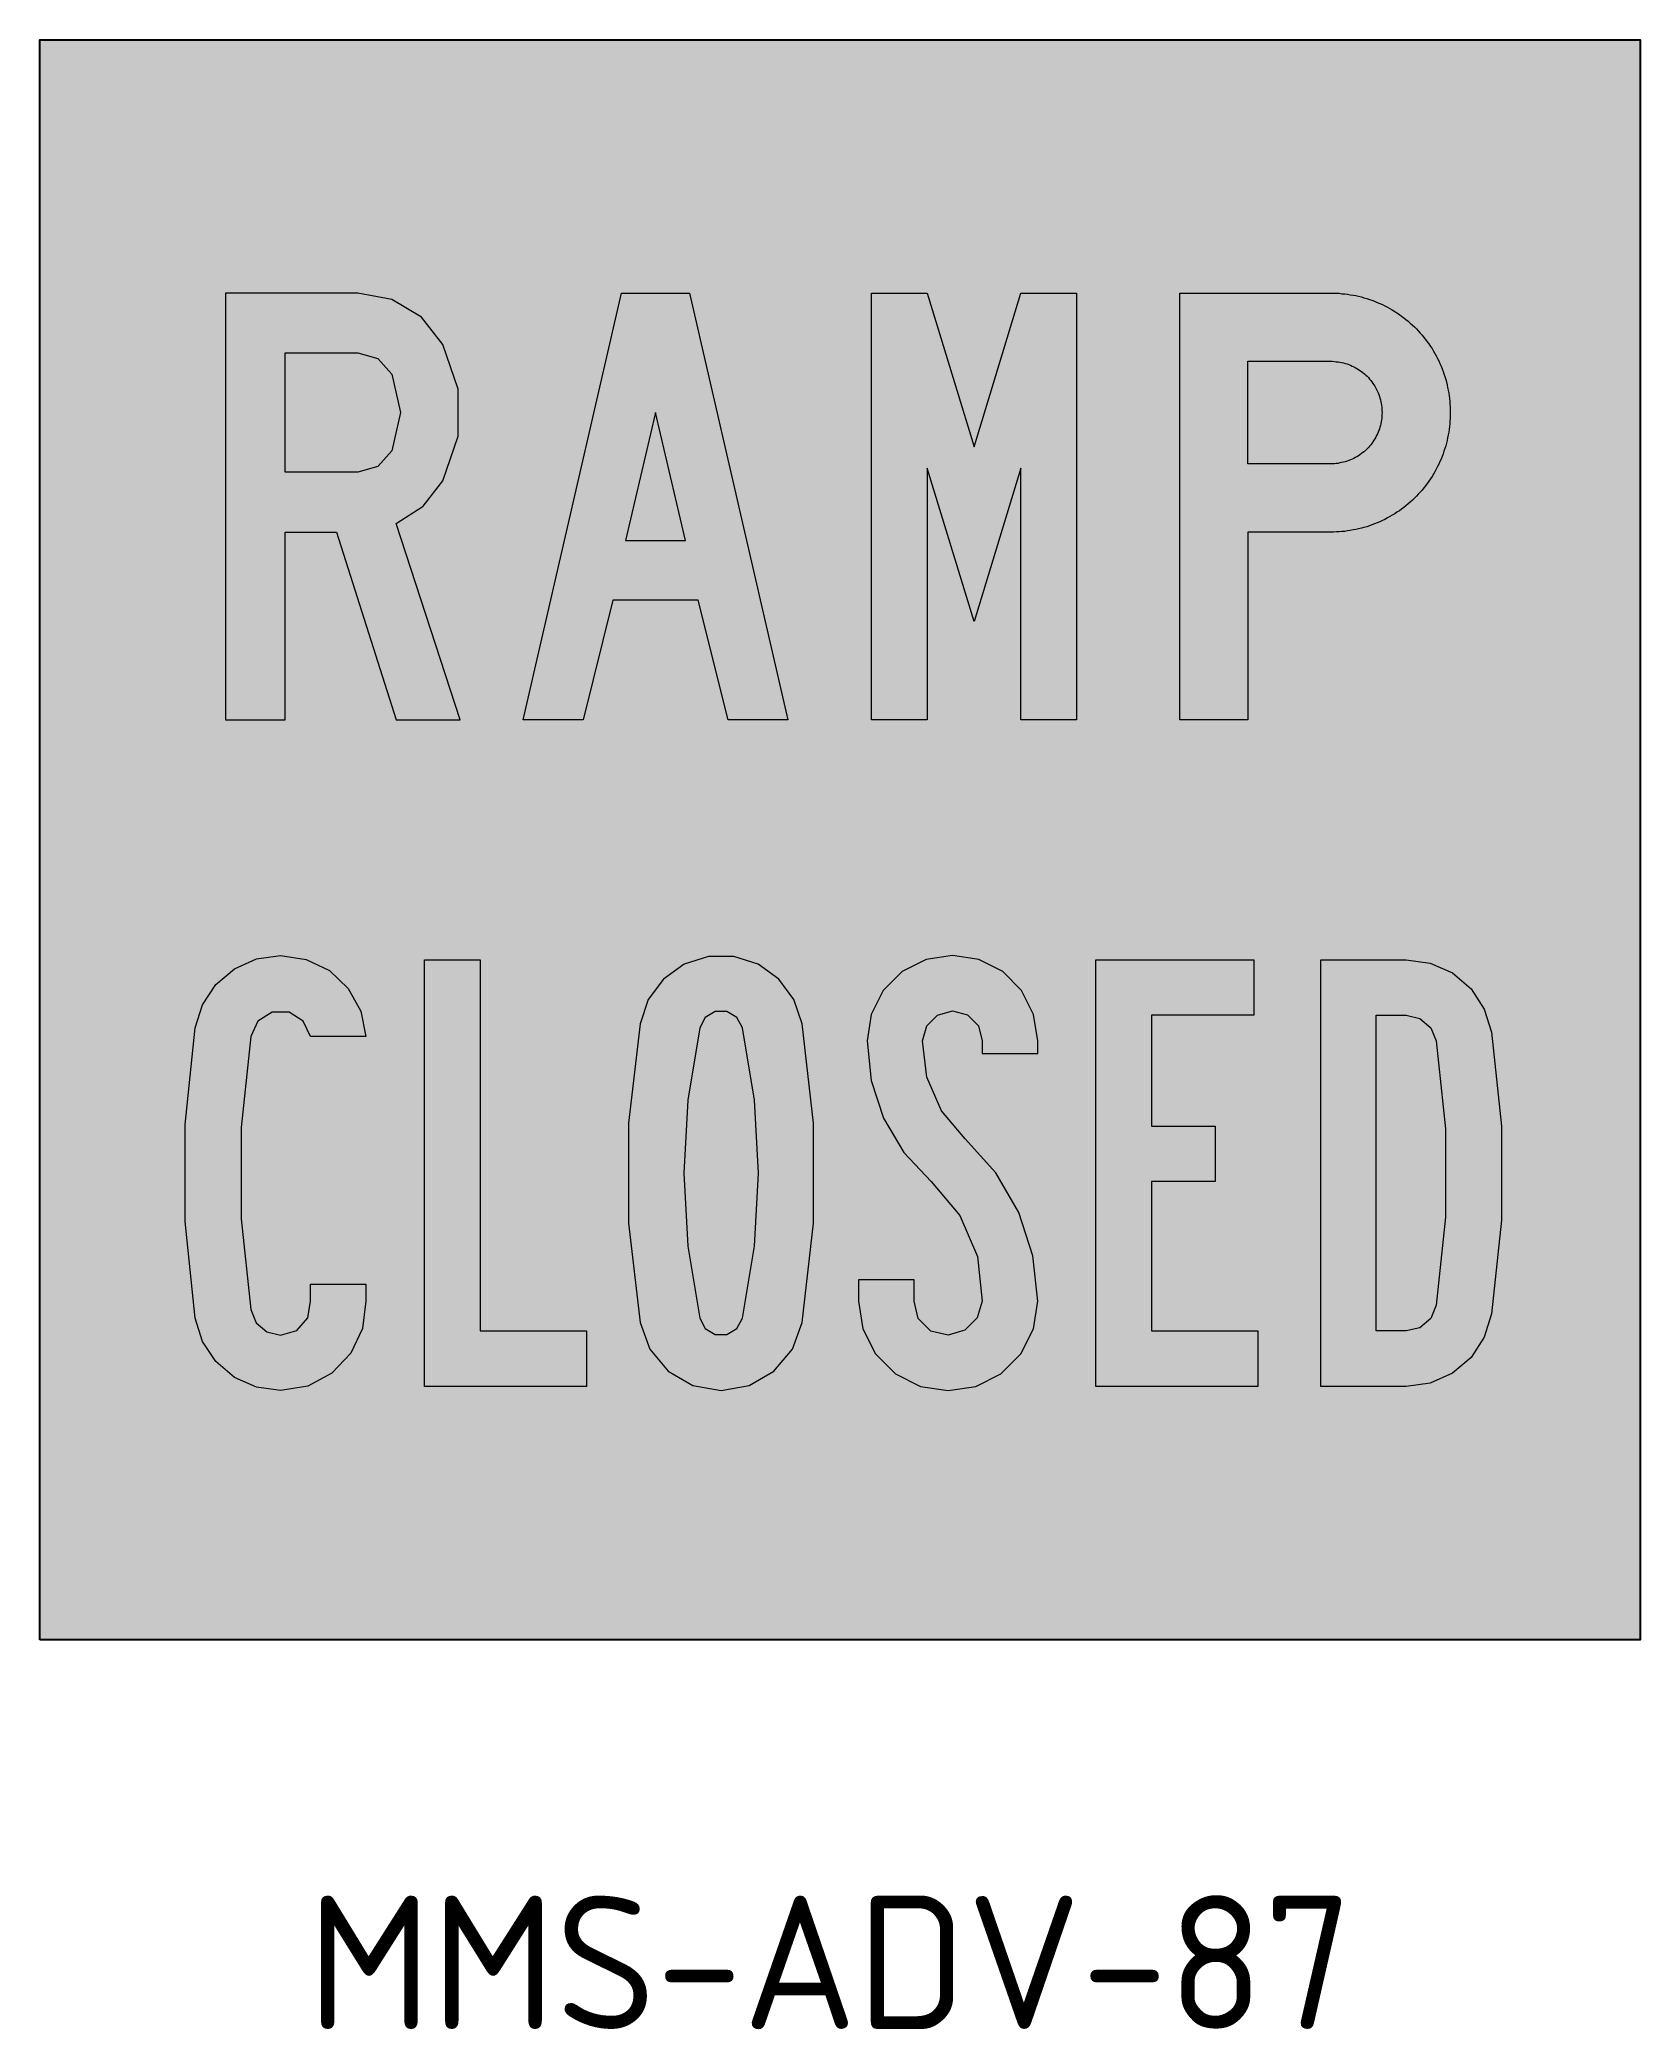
# Model space of a CAD drawing. Extents: x 162 to 359, y 73 to 230.
# Drawn here: x 161.8 to 221.8, y 155.2 to 229.8 of the extents above.
import ezdxf

# ---------------------------------------------------------------- set-up
doc = ezdxf.new("R2010")
doc.units = 0
doc.header["$LTSCALE"] = 0.3
doc.header["$MEASUREMENT"] = 0
doc.layers.add('L25', color=1, linetype='CONTINUOUS')
doc.layers.add('yellow', color=50, linetype='CONTINUOUS')
doc.styles.add('iso', font='iso3098b.shx')

msp = doc.modelspace()

# ---------------------------------------------------------------- hatches: boundary and pattern name
at = {"layer": 'L25'}
h = msp.add_hatch(color=256, dxfattribs=at)
h.dxf.hatch_style = 1
h.paths.add_polyline_path([(210.214, 220.314), (210.318, 220.314), (210.422, 220.314), (210.526, 220.308), (210.63, 220.295), (210.734, 220.288), (210.838, 220.275), (210.942, 220.256), (211.046, 220.243), (211.15, 220.223), (211.254, 220.197), (211.358, 220.171), (211.456, 220.145), (211.56, 220.113), (211.658, 220.08), (211.755, 220.048), (211.853, 220.009), (211.95, 219.97), (212.048, 219.931), (212.146, 219.885), (212.237, 219.84), (212.334, 219.787), (212.425, 219.742), (212.516, 219.69), (212.607, 219.631), (212.692, 219.573), (212.783, 219.514), (212.868, 219.456), (212.952, 219.391), (213.03, 219.326), (213.115, 219.261), (213.193, 219.189), (213.271, 219.117), (213.349, 219.046), (213.421, 218.974), (213.492, 218.896), (213.564, 218.818), (213.635, 218.74), (213.7, 218.656), (213.765, 218.577), (213.83, 218.493), (213.889, 218.408), (213.948, 218.317), (214.006, 218.233), (214.058, 218.142), (214.11, 218.051), (214.162, 217.959), (214.214, 217.862), (214.26, 217.771), (214.299, 217.673), (214.344, 217.576), (214.383, 217.478), (214.422, 217.381), (214.455, 217.283), (214.488, 217.185), (214.52, 217.081), (214.546, 216.984), (214.572, 216.88), (214.592, 216.776), (214.611, 216.671), (214.631, 216.567), (214.644, 216.463), (214.657, 216.359), (214.67, 216.255), (214.676, 216.151), (214.683, 216.047), (214.689, 215.943), (214.689, 215.839), (214.689, 215.728), (214.683, 215.624), (214.676, 215.52), (214.67, 215.416), (214.657, 215.312), (214.644, 215.208), (214.631, 215.104), (214.611, 215), (214.592, 214.895), (214.572, 214.791), (214.546, 214.694), (214.52, 214.59), (214.488, 214.492), (214.455, 214.388), (214.422, 214.29), (214.383, 214.193), (214.344, 214.095), (214.299, 213.998), (214.26, 213.9), (214.214, 213.809), (214.162, 213.712), (214.11, 213.62), (214.058, 213.529), (214.006, 213.438), (213.948, 213.354), (213.889, 213.263), (213.83, 213.178), (213.765, 213.094), (213.7, 213.015), (213.635, 212.931), (213.564, 212.853), (213.492, 212.775), (213.421, 212.697), (213.349, 212.625), (213.271, 212.554), (213.193, 212.482), (213.115, 212.41), (213.03, 212.345), (212.952, 212.28), (212.868, 212.215), (212.783, 212.157), (212.692, 212.098), (212.607, 212.04), (212.516, 211.988), (212.425, 211.936), (212.334, 211.884), (212.237, 211.831), (212.146, 211.786), (212.048, 211.74), (211.95, 211.701), (211.853, 211.662), (211.755, 211.623), (211.658, 211.591), (211.56, 211.558), (211.456, 211.526), (211.358, 211.5), (211.254, 211.474), (211.15, 211.454), (211.046, 211.435), (210.942, 211.415), (210.838, 211.396), (210.734, 211.383), (210.63, 211.376), (210.526, 211.363), (210.422, 211.363), (210.318, 211.357), (210.214, 211.357), (207.103, 211.357), (207.103, 204.318), (204.546, 204.318), (204.546, 220.314)])
h.paths.add_polyline_path([(210.214, 217.758), (210.279, 217.758), (210.35, 217.751), (210.415, 217.745), (210.487, 217.738), (210.552, 217.725), (210.617, 217.712), (210.688, 217.699), (210.753, 217.68), (210.819, 217.66), (210.884, 217.634), (210.949, 217.615), (211.007, 217.582), (211.072, 217.556), (211.131, 217.524), (211.189, 217.491), (211.248, 217.452), (211.306, 217.413), (211.365, 217.374), (211.417, 217.335), (211.469, 217.289), (211.521, 217.244), (211.573, 217.198), (211.619, 217.146), (211.664, 217.094), (211.71, 217.042), (211.749, 216.99), (211.788, 216.932), (211.827, 216.873), (211.866, 216.821), (211.898, 216.756), (211.931, 216.697), (211.957, 216.632), (211.989, 216.574), (212.009, 216.509), (212.035, 216.444), (212.055, 216.379), (212.074, 216.314), (212.087, 216.242), (212.1, 216.177), (212.113, 216.112), (212.12, 216.04), (212.126, 215.975), (212.126, 215.904), (212.133, 215.839), (212.126, 215.767), (212.126, 215.696), (212.12, 215.631), (212.113, 215.566), (212.1, 215.494), (212.087, 215.429), (212.074, 215.357), (212.055, 215.292), (212.035, 215.227), (212.009, 215.162), (211.989, 215.097), (211.957, 215.039), (211.931, 214.974), (211.898, 214.915), (211.866, 214.856), (211.827, 214.798), (211.788, 214.739), (211.749, 214.681), (211.71, 214.629), (211.664, 214.577), (211.619, 214.525), (211.573, 214.473), (211.521, 214.427), (211.469, 214.382), (211.417, 214.336), (211.365, 214.297), (211.306, 214.258), (211.248, 214.219), (211.189, 214.18), (211.131, 214.147), (211.072, 214.115), (211.007, 214.089), (210.949, 214.063), (210.884, 214.037), (210.819, 214.011), (210.753, 213.991), (210.688, 213.972), (210.617, 213.959), (210.552, 213.946), (210.487, 213.933), (210.415, 213.926), (210.35, 213.92), (210.279, 213.92), (210.214, 213.913), (207.103, 213.913), (207.103, 217.758)], flags=16)
h.paths.add_polyline_path([(192.996, 220.314), (195.075, 220.314), (196.836, 214.555), (198.592, 220.314), (200.672, 220.314), (200.672, 204.318), (198.592, 204.318), (198.592, 213.754), (196.836, 207.998), (195.075, 213.754), (195.075, 204.318), (192.996, 204.318)])
h.paths.add_polyline_path([(184.899, 215.839), (183.775, 211.034), (186.016, 211.034)], flags=16)
h.paths.add_polyline_path([(173.733, 213.598), (171.012, 213.598), (171.012, 218.073), (173.733, 218.073), (174.485, 217.858), (175.008, 217.278), (175.337, 215.839), (175.008, 214.4), (174.485, 213.813)], flags=16)
h.paths.add_polyline_path([(176.927, 213.276), (177.499, 214.951), (177.499, 216.72), (176.927, 218.395), (176.125, 219.412), (175.008, 220.078), (173.733, 220.314), (168.778, 220.314), (168.778, 204.318), (171.012, 204.318), (171.012, 211.357), (172.931, 211.357), (175.172, 204.318), (177.571, 204.318), (175.172, 211.679), (176.189, 212.323)])
h.paths.add_polyline_path([(179.937, 204.318), (183.617, 220.314), (186.173, 220.314), (189.854, 204.318), (187.613, 204.318), (186.496, 208.8), (183.295, 208.8), (182.178, 204.318)])
h = msp.add_hatch(color=256, dxfattribs=at)
h.paths.add_polyline_path([(213.041, 195.317), (213.942, 195.191), (214.773, 194.823), (215.468, 194.229), (215.967, 193.469), (216.238, 192.598), (216.606, 189.083), (216.606, 185.554), (216.238, 182.039), (215.967, 181.168), (215.468, 180.408), (214.773, 179.819), (213.942, 179.446), (213.041, 179.32), (209.844, 179.32), (209.844, 195.317)])
h.paths.add_polyline_path([(213.041, 193.237), (213.555, 193.117), (213.958, 192.769), (214.159, 192.281), (214.506, 188.978), (214.506, 185.66), (214.159, 182.362), (213.958, 181.868), (213.555, 181.521), (213.041, 181.4), (211.918, 181.4), (211.918, 193.237)], flags=16)
h.paths.add_polyline_path([(194.905, 192.281), (195.061, 192.835), (195.469, 193.242), (196.028, 193.398), (196.591, 193.252), (196.999, 192.845), (197.145, 192.281), (197.145, 191.797), (199.225, 191.797), (199.225, 192.281), (199.069, 193.268), (198.616, 194.164), (197.911, 194.874), (197.014, 195.327), (196.028, 195.478), (195.036, 195.327), (194.139, 194.874), (193.434, 194.164), (192.981, 193.268), (192.825, 192.281), (192.976, 190.79), (193.445, 189.375), (194.205, 188.091), (195.227, 186.999), (196.31, 185.725), (196.969, 184.184), (197.145, 182.518), (196.954, 181.893), (196.491, 181.43), (195.866, 181.239), (195.212, 181.395), (194.739, 181.868), (194.588, 182.518), (194.588, 183.318), (192.508, 183.318), (192.508, 182.518), (192.669, 181.48), (193.142, 180.539), (193.888, 179.794), (194.824, 179.32), (195.866, 179.159), (196.904, 179.32), (197.845, 179.794), (198.585, 180.539), (199.064, 181.48), (199.225, 182.518), (199.044, 184.219), (198.51, 185.846), (197.654, 187.331), (196.506, 188.6), (195.62, 189.652), (195.071, 190.911)])
h.paths.add_polyline_path([(174.034, 192.437), (171.96, 192.437), (171.688, 193.016), (171.154, 193.353), (170.52, 193.353), (169.986, 193.016), (169.719, 192.437), (169.362, 189.033), (169.362, 185.604), (169.719, 182.2), (169.921, 181.707), (170.323, 181.365), (170.837, 181.239), (171.446, 181.415), (171.864, 181.893), (171.96, 182.518), (171.96, 183.157), (174.034, 183.157), (174.034, 182.518), (173.913, 181.495), (173.475, 180.559), (172.765, 179.814), (171.854, 179.33), (170.837, 179.159), (169.936, 179.285), (169.105, 179.658), (168.41, 180.247), (167.906, 181.007), (167.64, 181.878), (167.262, 185.498), (167.262, 189.139), (167.64, 192.759), (167.906, 193.63), (168.41, 194.39), (169.105, 194.98), (169.936, 195.352), (170.837, 195.478), (171.799, 195.332), (172.67, 194.909), (173.375, 194.239), (173.843, 193.388)])
h.paths.add_polyline_path([(176.24, 195.317), (178.319, 195.317), (178.319, 181.4), (182.312, 181.4), (182.312, 179.32), (176.24, 179.32)])
h.paths.add_polyline_path([(187.352, 179.159), (188.409, 179.351), (189.336, 179.889), (190.026, 180.71), (190.393, 181.717), (190.821, 185.443), (190.821, 189.194), (190.393, 192.92), (190.086, 193.826), (189.517, 194.592), (188.742, 195.151), (187.83, 195.443), (186.879, 195.443), (185.967, 195.151), (185.192, 194.592), (184.623, 193.826), (184.316, 192.92), (183.888, 189.194), (183.888, 185.443), (184.316, 181.717), (184.683, 180.71), (185.373, 179.889), (186.3, 179.351)])
h.paths.add_polyline_path([(188.153, 181.878), (188.601, 184.582), (188.752, 187.321), (188.601, 190.055), (188.153, 192.759), (187.946, 193.147), (187.574, 193.373), (187.136, 193.373), (186.758, 193.147), (186.557, 192.759), (186.108, 190.055), (185.957, 187.321), (186.108, 184.582), (186.557, 181.878), (186.758, 181.49), (187.136, 181.269), (187.574, 181.269), (187.946, 181.49)], flags=16)
h.paths.add_polyline_path([(201.405, 195.317), (207.321, 195.317), (207.321, 193.237), (203.485, 193.237), (203.485, 189.078), (205.881, 189.078), (205.881, 186.999), (203.485, 186.999), (203.485, 181.4), (207.477, 181.4), (207.477, 179.32), (201.405, 179.32)])
at = {"layer": 'yellow'}
h = msp.add_hatch(color=256, dxfattribs=at)
h.dxf.hatch_style = 1
h.paths.add_polyline_path([(161.811, 169.816), (161.811, 229.816), (221.811, 229.816), (221.811, 169.816)])

# ---------------------------------------------------------------- linework, layer by layer
at = {"layer": 'L25'}
msp.add_lwpolyline([(161.811, 169.816), (161.811, 229.816), (221.811, 229.816), (221.811, 169.816)], close=True, dxfattribs=at)
at = {"layer": 'L25', "lineweight": 0}
for points in [[(176.927, 213.276), (177.499, 214.951), (177.499, 216.72), (176.927, 218.395), (176.125, 219.412), (175.008, 220.078), (173.733, 220.314), (168.778, 220.314), (168.778, 204.318), (171.012, 204.318), (171.012, 211.357), (172.931, 211.357), (175.172, 204.318), (177.571, 204.318), (175.172, 211.679), (176.189, 212.323)], [(179.937, 204.318), (183.617, 220.314), (186.173, 220.314), (189.854, 204.318), (187.613, 204.318), (186.496, 208.8), (183.295, 208.8), (182.178, 204.318), (179.937, 204.318)], [(192.996, 220.314), (195.075, 220.314), (196.836, 214.555), (198.592, 220.314), (200.672, 220.314), (200.672, 204.318), (198.592, 204.318), (198.592, 213.754), (196.836, 207.998), (195.075, 213.754), (195.075, 204.318), (192.996, 204.318), (192.996, 220.314)], [(210.214, 220.314), (210.318, 220.314), (210.422, 220.314), (210.526, 220.308), (210.63, 220.295), (210.734, 220.288), (210.838, 220.275), (210.942, 220.256), (211.046, 220.243), (211.15, 220.223), (211.254, 220.197), (211.358, 220.171), (211.456, 220.145), (211.56, 220.113), (211.658, 220.08), (211.755, 220.048), (211.853, 220.009), (211.95, 219.97), (212.048, 219.931), (212.146, 219.885), (212.237, 219.84), (212.334, 219.787), (212.425, 219.742), (212.516, 219.69), (212.607, 219.631), (212.692, 219.573), (212.783, 219.514), (212.868, 219.456), (212.952, 219.391), (213.03, 219.326), (213.115, 219.261), (213.193, 219.189), (213.271, 219.117), (213.349, 219.046), (213.421, 218.974), (213.492, 218.896), (213.564, 218.818), (213.635, 218.74), (213.7, 218.656), (213.765, 218.577), (213.83, 218.493), (213.889, 218.408), (213.948, 218.317), (214.006, 218.233), (214.058, 218.142), (214.11, 218.051), (214.162, 217.959), (214.214, 217.862), (214.26, 217.771), (214.299, 217.673), (214.344, 217.576), (214.383, 217.478), (214.422, 217.381), (214.455, 217.283), (214.488, 217.185), (214.52, 217.081), (214.546, 216.984), (214.572, 216.88), (214.592, 216.776), (214.611, 216.671), (214.631, 216.567), (214.644, 216.463), (214.657, 216.359), (214.67, 216.255), (214.676, 216.151), (214.683, 216.047), (214.689, 215.943), (214.689, 215.839), (214.689, 215.728), (214.683, 215.624), (214.676, 215.52), (214.67, 215.416), (214.657, 215.312), (214.644, 215.208), (214.631, 215.104), (214.611, 215), (214.592, 214.895), (214.572, 214.791), (214.546, 214.694), (214.52, 214.59), (214.488, 214.492), (214.455, 214.388), (214.422, 214.29), (214.383, 214.193), (214.344, 214.095), (214.299, 213.998), (214.26, 213.9), (214.214, 213.809), (214.162, 213.712), (214.11, 213.62), (214.058, 213.529), (214.006, 213.438), (213.948, 213.354), (213.889, 213.263), (213.83, 213.178), (213.765, 213.094), (213.7, 213.015), (213.635, 212.931), (213.564, 212.853), (213.492, 212.775), (213.421, 212.697), (213.349, 212.625), (213.271, 212.554), (213.193, 212.482), (213.115, 212.41), (213.03, 212.345), (212.952, 212.28), (212.868, 212.215), (212.783, 212.157), (212.692, 212.098), (212.607, 212.04), (212.516, 211.988), (212.425, 211.936), (212.334, 211.884), (212.237, 211.831), (212.146, 211.786), (212.048, 211.74), (211.95, 211.701), (211.853, 211.662), (211.755, 211.623), (211.658, 211.591), (211.56, 211.558), (211.456, 211.526), (211.358, 211.5), (211.254, 211.474), (211.15, 211.454), (211.046, 211.435), (210.942, 211.415), (210.838, 211.396), (210.734, 211.383), (210.63, 211.376), (210.526, 211.363), (210.422, 211.363), (210.318, 211.357), (210.214, 211.357), (207.103, 211.357), (207.103, 204.318), (204.546, 204.318), (204.546, 220.314)], [(173.733, 213.598), (171.012, 213.598), (171.012, 218.073), (173.733, 218.073), (174.485, 217.858), (175.008, 217.278), (175.337, 215.839), (175.008, 214.4), (174.485, 213.813)], [(210.214, 217.758), (210.279, 217.758), (210.35, 217.751), (210.415, 217.745), (210.487, 217.738), (210.552, 217.725), (210.617, 217.712), (210.688, 217.699), (210.753, 217.68), (210.819, 217.66), (210.884, 217.634), (210.949, 217.615), (211.007, 217.582), (211.072, 217.556), (211.131, 217.524), (211.189, 217.491), (211.248, 217.452), (211.306, 217.413), (211.365, 217.374), (211.417, 217.335), (211.469, 217.289), (211.521, 217.244), (211.573, 217.198), (211.619, 217.146), (211.664, 217.094), (211.71, 217.042), (211.749, 216.99), (211.788, 216.932), (211.827, 216.873), (211.866, 216.821), (211.898, 216.756), (211.931, 216.697), (211.957, 216.632), (211.989, 216.574), (212.009, 216.509), (212.035, 216.444), (212.055, 216.379), (212.074, 216.314), (212.087, 216.242), (212.1, 216.177), (212.113, 216.112), (212.12, 216.04), (212.126, 215.975), (212.126, 215.904), (212.133, 215.839), (212.126, 215.767), (212.126, 215.696), (212.12, 215.631), (212.113, 215.566), (212.1, 215.494), (212.087, 215.429), (212.074, 215.357), (212.055, 215.292), (212.035, 215.227), (212.009, 215.162), (211.989, 215.097), (211.957, 215.039), (211.931, 214.974), (211.898, 214.915), (211.866, 214.856), (211.827, 214.798), (211.788, 214.739), (211.749, 214.681), (211.71, 214.629), (211.664, 214.577), (211.619, 214.525), (211.573, 214.473), (211.521, 214.427), (211.469, 214.382), (211.417, 214.336), (211.365, 214.297), (211.306, 214.258), (211.248, 214.219), (211.189, 214.18), (211.131, 214.147), (211.072, 214.115), (211.007, 214.089), (210.949, 214.063), (210.884, 214.037), (210.819, 214.011), (210.753, 213.991), (210.688, 213.972), (210.617, 213.959), (210.552, 213.946), (210.487, 213.933), (210.415, 213.926), (210.35, 213.92), (210.279, 213.92), (210.214, 213.913), (207.103, 213.913), (207.103, 217.758)], [(184.899, 215.839), (183.775, 211.034), (186.016, 211.034)], [(174.034, 192.437), (171.96, 192.437), (171.688, 193.016), (171.154, 193.353), (170.52, 193.353), (169.986, 193.016), (169.719, 192.437), (169.362, 189.033), (169.362, 185.604), (169.719, 182.2), (169.921, 181.707), (170.323, 181.365), (170.837, 181.239), (171.446, 181.415), (171.864, 181.893), (171.96, 182.518), (171.96, 183.157), (174.034, 183.157), (174.034, 182.518), (173.913, 181.495), (173.475, 180.559), (172.765, 179.814), (171.854, 179.33), (170.837, 179.159), (169.936, 179.285), (169.105, 179.658), (168.41, 180.247), (167.906, 181.007), (167.64, 181.878), (167.262, 185.498), (167.262, 189.139), (167.64, 192.759), (167.906, 193.63), (168.41, 194.39), (169.105, 194.98), (169.936, 195.352), (170.837, 195.478), (171.799, 195.332), (172.67, 194.909), (173.375, 194.239), (173.843, 193.388)], [(194.905, 192.281), (195.061, 192.835), (195.469, 193.242), (196.028, 193.398), (196.591, 193.252), (196.999, 192.845), (197.145, 192.281), (197.145, 191.797), (199.225, 191.797), (199.225, 192.281), (199.069, 193.268), (198.616, 194.164), (197.911, 194.874), (197.014, 195.327), (196.028, 195.478), (195.036, 195.327), (194.139, 194.874), (193.434, 194.164), (192.981, 193.268), (192.825, 192.281), (192.976, 190.79), (193.445, 189.375), (194.205, 188.091), (195.227, 186.999), (196.31, 185.725), (196.969, 184.184), (197.145, 182.518), (196.954, 181.893), (196.491, 181.43), (195.866, 181.239), (195.212, 181.395), (194.739, 181.868), (194.588, 182.518), (194.588, 183.318), (192.508, 183.318), (192.508, 182.518), (192.669, 181.48), (193.142, 180.539), (193.888, 179.794), (194.824, 179.32), (195.866, 179.159), (196.904, 179.32), (197.845, 179.794), (198.585, 180.539), (199.064, 181.48), (199.225, 182.518), (199.044, 184.219), (198.51, 185.846), (197.654, 187.331), (196.506, 188.6), (195.62, 189.652), (195.071, 190.911)], [(176.24, 195.317), (178.319, 195.317), (178.319, 181.4), (182.312, 181.4), (182.312, 179.32), (176.24, 179.32), (176.24, 195.317)], [(187.352, 179.159), (188.409, 179.351), (189.336, 179.889), (190.026, 180.71), (190.393, 181.717), (190.821, 185.443), (190.821, 189.194), (190.393, 192.92), (190.086, 193.826), (189.517, 194.592), (188.742, 195.151), (187.83, 195.443), (186.879, 195.443), (185.967, 195.151), (185.192, 194.592), (184.623, 193.826), (184.316, 192.92), (183.888, 189.194), (183.888, 185.443), (184.316, 181.717), (184.683, 180.71), (185.373, 179.889), (186.3, 179.351), (187.352, 179.159)], [(201.405, 195.317), (207.321, 195.317), (207.321, 193.237), (203.485, 193.237), (203.485, 189.078), (205.881, 189.078), (205.881, 186.999), (203.485, 186.999), (203.485, 181.4), (207.477, 181.4), (207.477, 179.32), (201.405, 179.32), (201.405, 195.317)], [(213.041, 195.317), (213.942, 195.191), (214.773, 194.823), (215.468, 194.229), (215.967, 193.469), (216.238, 192.598), (216.606, 189.083), (216.606, 185.554), (216.238, 182.039), (215.967, 181.168), (215.468, 180.408), (214.773, 179.819), (213.942, 179.446), (213.041, 179.32), (209.844, 179.32), (209.844, 195.317)], [(188.153, 181.878), (188.601, 184.582), (188.752, 187.321), (188.601, 190.055), (188.153, 192.759), (187.946, 193.147), (187.574, 193.373), (187.136, 193.373), (186.758, 193.147), (186.557, 192.759), (186.108, 190.055), (185.957, 187.321), (186.108, 184.582), (186.557, 181.878), (186.758, 181.49), (187.136, 181.269), (187.574, 181.269), (187.946, 181.49), (188.153, 181.878)], [(213.041, 193.237), (213.555, 193.117), (213.958, 192.769), (214.159, 192.281), (214.506, 188.978), (214.506, 185.66), (214.159, 182.362), (213.958, 181.868), (213.555, 181.521), (213.041, 181.4), (211.918, 181.4), (211.918, 193.237)]]:
    msp.add_lwpolyline(points, close=True, dxfattribs=at)

# ---------------------------------------------------------------- texts
at = {"layer": 'yellow', "insert": (171.841, 160.224), "char_height": 5, "width": 48.23295, "attachment_point": 1, "style": 'iso'}
msp.add_mtext('{\\C3;MMS-ADV-87}', dxfattribs=at)

doc.saveas('drawing.dxf')
